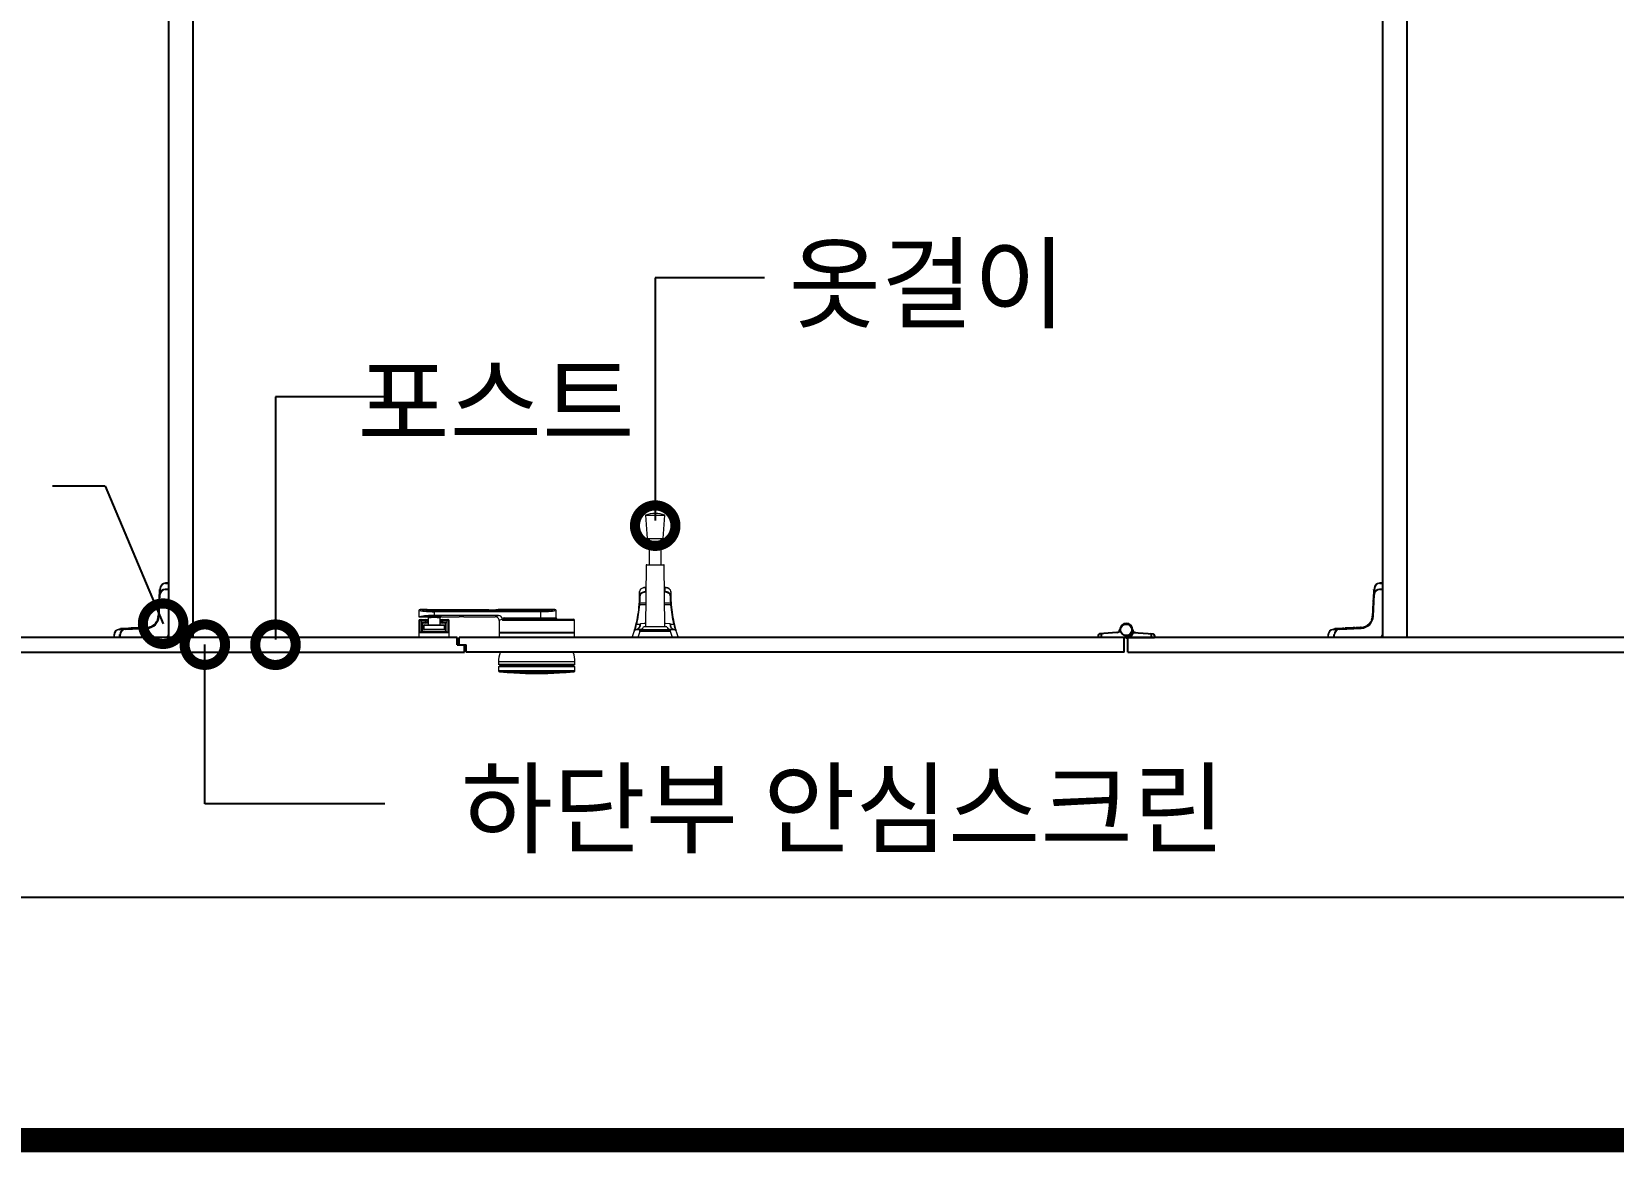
# Model space of a CAD drawing. Extents: x -256 to 8104, y -176 to 5714.
# Drawn here: x 3159 to 3810, y 2764 to 3225 of the extents above; entities that cross this region are included whole.
import ezdxf
from ezdxf.enums import TextEntityAlignment as Align

# ---------------------------------------------------------------- set-up
doc = ezdxf.new("R2010")
doc.units = 0
doc.header["$LTSCALE"] = 30
doc.layers.get('0').update_dxf_attribs({"linetype": 'CONTINUOUS'})
for name, color, linetype in [('0_toilet', 6, 'CONTINUOUS'), ('경첩', 4, 'CONTINUOUS'), ('문자', 3, 'CONTINUOUS'), ('부자재', 4, 'CONTINUOUS'), ('옷걸이', 4, 'CONTINUOUS'), ('잠금쇠(회전형)', 4, 'CONTINUOUS'), ('치수', 1, 'CONTINUOUS'), ('해치', 8, 'CONTINUOUS')]:
    doc.layers.add(name, color=color, linetype=linetype)
doc.styles.add('돋움', font='malgun.ttf')

# ---------------------------------------------------------------- blocks, each defined once
blk = doc.blocks.new('_DOTSMALL')
at = {"color": 0, "linetype": 'ByBlock', "const_width": 0.5}
blk.add_lwpolyline([(-0.0625, 0, 1), (0.0625, 0, 1)], format="xyb", close=True, dxfattribs=at)
blk = doc.blocks.new('A$C63EC304E')
at = {"layer": '치수', "color": 1, "xscale": 2.5, "yscale": 2.5, "zscale": 2.5, "rotation": 234.3098741996962}
blk.add_blockref('_DOTSMALL', (0.312, 0.312), dxfattribs=at)
blk = doc.blocks.new('A$C2BC9653E')
at = {"layer": '치수', "xscale": 0.3333333333333333, "yscale": 0.3333333333333333, "zscale": 0.3333333333333333}
blk.add_blockref('A$C63EC304E', (0, 0), dxfattribs=at)
blk = doc.blocks.new('A$C7FC71301')
at = {"layer": '치수', "rotation": 180}
blk.add_blockref('A$C2BC9653E', (0.208, 0.208), dxfattribs=at)
blk = doc.blocks.new('A$C4A20372B')
at = {"layer": '치수'}
blk.add_blockref('A$C7FC71301', (0, 0), dxfattribs=at)
blk = doc.blocks.new('A$C566469F5')
at = {"layer": '치수'}
blk.add_blockref('A$C4A20372B', (0, 0), dxfattribs=at)
blk = doc.blocks.new('A$C7E317CD4')
at = {"layer": '해치', "xscale": 2, "yscale": 2, "zscale": 2}
blk.add_blockref('A$C566469F5', (0, 0), dxfattribs=at)
blk = doc.blocks.new('A$C601D7F27')
at = {"layer": '치수'}
blk.add_blockref('A$C7E317CD4', (0, 0), dxfattribs=at)
blk = doc.blocks.new('A$C38802C08')
at = {"layer": '치수'}
blk.add_blockref('A$C601D7F27', (0, 0), dxfattribs=at)
blk = doc.blocks.new('EDGE_32', base_point=(114726.29, -1557.56))
at = {"color": 8}
blk.add_line((117210.44, 1311.68), (119173.03, 1311.68), dxfattribs=at)
at = {"color": 8, "const_width": 10}
blk.add_lwpolyline([(114773.72, 1211.68), (120558.27, 1211.68)], dxfattribs=at)
at = {"layer": '0_toilet'}
for p, q in [((117941.52, 2143.49), (117941.52, 1418.49)), ((117951.52, 2143.49), (117951.52, 1418.49)), ((118441.47, 2143.49), (118441.47, 1418.49)), ((118451.57, 1418.48), (118451.57, 2143.48)), ((118060.44, 1418.49), (117836.52, 1418.49)), ((118060.44, 1415.49), (118060.44, 1418.49)), ((118060.44, 1415.49), (118064.19, 1415.49)), ((118335.02, 1418.49), (118061.19, 1418.49)), ((118061.19, 1415.49), (118061.19, 1418.49)), ((118063.44, 1412.49), (118063.44, 1415.49)), ((118064.19, 1412.49), (118064.19, 1415.49)), ((118335.02, 1412.49), (118335.02, 1418.49)), ((118565.49, 1418.49), (118336.52, 1418.49)), ((118336.52, 1412.49), (118336.52, 1418.49)), ((117836.52, 1412.49), (118063.44, 1412.49)), ((118335.02, 1412.49), (118064.19, 1412.49)), ((118336.52, 1412.49), (118568.49, 1412.49))]:
    blk.add_line(p, q, dxfattribs=at)
at = {"layer": '경첩', "color": 4, "linetype": 'Continuous', "lineweight": 15}
for p, q in [((117940.38, 1440.74), (117940.38, 1440.99)), ((117941.52, 1440.99), (117940.38, 1440.99)), ((117940.38, 1440.74), (117941.52, 1440.74)), ((117941.52, 1440.74), (117941.52, 1440.99)), ((117941.52, 1438.59), (117941.52, 1440.74)), ((118440.33, 1440.74), (118440.33, 1440.99)), ((118441.47, 1440.99), (118440.33, 1440.99)), ((118440.33, 1440.74), (118441.47, 1440.74)), ((118441.47, 1440.74), (118441.47, 1440.99)), ((118441.47, 1438.59), (118441.47, 1440.74)), ((117937.51, 1432.93), (117937.37, 1430.06)), ((117937.91, 1436.25), (117937.49, 1427.28)), ((117937.51, 1432.93), (117937.75, 1432.7)), ((117937.55, 1433.95), (117937.52, 1433.27)), ((117937.52, 1433.27), (117937.76, 1433.03)), ((117937.55, 1433.95), (117937.79, 1433.71)), ((117937.57, 1434.28), (117937.81, 1434.05)), ((117937.73, 1437.66), (117937.6, 1434.96)), ((117937.6, 1434.96), (117937.84, 1434.72)), ((117937.73, 1437.66), (117937.97, 1437.42)), ((117937.74, 1427.27), (117938.16, 1436.24)), ((117937.84, 1438.26), (117938, 1438.1)), ((117938.03, 1438.75), (117937.91, 1436.25)), ((117938.21, 1437.29), (117938.28, 1438.74)), ((117940.26, 1438.49), (117940.26, 1438.24)), ((117941.52, 1438.49), (117940.26, 1438.49)), ((117940.26, 1438.24), (117941.52, 1438.24)), ((117940.27, 1438.49), (117940.27, 1438.59)), ((117940.27, 1438.59), (117941.52, 1438.59)), ((117941.52, 1438.24), (117941.52, 1438.49)), ((117941.52, 1438.24), (117941.52, 1419.99)), ((118437.46, 1432.93), (118437.32, 1430.06)), ((118437.86, 1436.25), (118437.44, 1427.28)), ((118437.46, 1432.93), (118437.7, 1432.7)), ((118437.5, 1433.95), (118437.47, 1433.27)), ((118437.47, 1433.27), (118437.71, 1433.03)), ((118437.5, 1433.95), (118437.74, 1433.71)), ((118437.52, 1434.28), (118437.76, 1434.05)), ((118437.68, 1437.66), (118437.55, 1434.96)), ((118437.55, 1434.96), (118437.79, 1434.72)), ((118437.68, 1437.66), (118437.92, 1437.42)), ((118437.69, 1427.27), (118438.11, 1436.24)), ((118437.79, 1438.26), (118437.95, 1438.1)), ((118437.98, 1438.75), (118437.86, 1436.25)), ((118438.16, 1437.29), (118438.23, 1438.74)), ((118440.21, 1438.49), (118440.21, 1438.24)), ((118441.47, 1438.49), (118440.21, 1438.49)), ((118440.21, 1438.24), (118441.47, 1438.24)), ((118440.22, 1438.49), (118440.22, 1438.59)), ((118440.22, 1438.59), (118441.47, 1438.59)), ((118441.47, 1438.24), (118441.47, 1438.49)), ((118441.47, 1438.24), (118441.47, 1419.99)), ((117937.32, 1426.22), (117937.12, 1426.43)), ((117937.12, 1426.43), (117937.33, 1426.23)), ((117937.19, 1426.8), (117937.41, 1426.59)), ((117937.22, 1427.03), (117937.44, 1426.8)), ((117937.27, 1427.94), (117937.24, 1427.29)), ((117937.28, 1428.04), (117937.27, 1427.94)), ((117937.27, 1427.94), (117937.51, 1427.7)), ((117937.29, 1428.38), (117937.28, 1428.04)), ((117937.28, 1428.04), (117937.51, 1427.8)), ((117937.3, 1428.48), (117937.29, 1428.38)), ((117937.29, 1428.38), (117937.53, 1428.14)), ((117937.34, 1429.4), (117937.3, 1428.48)), ((117937.3, 1428.48), (117937.54, 1428.24)), ((117937.34, 1429.4), (117937.58, 1429.16)), ((117937.37, 1430.06), (117937.35, 1429.63)), ((117937.35, 1429.63), (117937.59, 1429.4)), ((117937.37, 1430.06), (117937.61, 1429.83)), ((117937.37, 1430.06), (117937.61, 1429.82)), ((118437.27, 1426.22), (118437.07, 1426.43)), ((118437.07, 1426.43), (118437.28, 1426.23)), ((118437.14, 1426.8), (118437.36, 1426.59)), ((118437.17, 1427.03), (118437.39, 1426.8)), ((118437.22, 1427.94), (118437.19, 1427.29)), ((118437.23, 1428.04), (118437.22, 1427.94)), ((118437.22, 1427.94), (118437.46, 1427.7)), ((118437.24, 1428.38), (118437.23, 1428.04)), ((118437.23, 1428.04), (118437.46, 1427.8)), ((118437.25, 1428.48), (118437.24, 1428.38)), ((118437.24, 1428.38), (118437.48, 1428.14)), ((118437.29, 1429.4), (118437.25, 1428.48)), ((118437.25, 1428.48), (118437.49, 1428.24)), ((118437.29, 1429.4), (118437.53, 1429.16)), ((118437.32, 1430.06), (118437.3, 1429.63)), ((118437.3, 1429.63), (118437.54, 1429.4)), ((118437.32, 1430.06), (118437.56, 1429.83)), ((118437.32, 1430.06), (118437.56, 1429.82)), ((117923.76, 1422.1), (117921.26, 1421.98)), ((117921.27, 1421.73), (117922.72, 1421.8)), ((117921.75, 1422.17), (117921.84, 1422.26)), ((117921.75, 1422.17), (117921.91, 1422.01)), ((117925.05, 1422.41), (117921.84, 1422.26)), ((117932.73, 1422.52), (117923.76, 1422.1)), ((117923.77, 1421.85), (117932.74, 1422.27)), ((117925.05, 1422.41), (117925.29, 1422.17)), ((117925.73, 1422.44), (117925.96, 1422.2)), ((117926.06, 1422.46), (117926.3, 1422.22)), ((117929.44, 1422.62), (117926.74, 1422.49)), ((117926.74, 1422.49), (117926.98, 1422.25)), ((117929.44, 1422.62), (117929.68, 1422.38)), ((117930.12, 1422.65), (117930.35, 1422.41)), ((117930.45, 1422.66), (117930.69, 1422.42)), ((117932.48, 1422.76), (117931.13, 1422.7)), ((117931.13, 1422.7), (117931.37, 1422.46)), ((117932.72, 1422.77), (117932.48, 1422.76)), ((117932.48, 1422.76), (117932.72, 1422.52)), ((117933.72, 1422.93), (117933.93, 1422.72)), ((117934.26, 1423.1), (117934.45, 1422.91)), ((117934.5, 1423.21), (117934.69, 1423.02)), ((117934.96, 1423.46), (117935.14, 1423.27)), ((117935.18, 1423.6), (117935.36, 1423.42)), ((117936.27, 1424.63), (117936.45, 1424.45)), ((117936.42, 1424.83), (117936.6, 1424.65)), ((117936.68, 1425.27), (117936.87, 1425.09)), ((117936.8, 1425.51), (117936.99, 1425.32)), ((117936.97, 1425.91), (117937.16, 1425.71)), ((118423.71, 1422.1), (118421.21, 1421.98)), ((118421.22, 1421.73), (118422.67, 1421.8)), ((118421.7, 1422.17), (118421.79, 1422.26)), ((118421.7, 1422.17), (118421.86, 1422.01)), ((118425, 1422.41), (118421.79, 1422.26)), ((118432.68, 1422.52), (118423.71, 1422.1)), ((118423.72, 1421.85), (118432.69, 1422.27)), ((118425, 1422.41), (118425.24, 1422.17)), ((118425.68, 1422.44), (118425.91, 1422.2)), ((118426.01, 1422.46), (118426.25, 1422.22)), ((118429.39, 1422.62), (118426.69, 1422.49)), ((118426.69, 1422.49), (118426.93, 1422.25)), ((118429.39, 1422.62), (118429.63, 1422.38)), ((118430.07, 1422.65), (118430.3, 1422.41)), ((118430.4, 1422.66), (118430.64, 1422.42)), ((118432.43, 1422.76), (118431.08, 1422.7)), ((118431.08, 1422.7), (118431.32, 1422.46)), ((118432.67, 1422.77), (118432.43, 1422.76)), ((118432.43, 1422.76), (118432.67, 1422.52)), ((118433.67, 1422.93), (118433.88, 1422.72)), ((118434.21, 1423.1), (118434.4, 1422.91)), ((118434.45, 1423.21), (118434.64, 1423.02)), ((118434.91, 1423.46), (118435.09, 1423.27)), ((118435.13, 1423.6), (118435.31, 1423.42)), ((118436.22, 1424.63), (118436.4, 1424.45)), ((118436.37, 1424.83), (118436.55, 1424.65)), ((118436.63, 1425.27), (118436.82, 1425.09)), ((118436.75, 1425.51), (118436.94, 1425.32)), ((118436.92, 1425.91), (118437.11, 1425.71)), ((117919.27, 1419.63), (117919.02, 1419.63)), ((117919.02, 1419.63), (117919.02, 1418.49)), ((117919.02, 1418.49), (117919.27, 1418.49)), ((117919.27, 1418.49), (117919.27, 1419.63)), ((117919.27, 1418.49), (117921.42, 1418.49)), ((117921.42, 1418.49), (117921.42, 1419.74)), ((117921.42, 1419.74), (117921.52, 1419.74)), ((117921.52, 1419.75), (117921.77, 1419.75)), ((117921.52, 1419.75), (117921.52, 1418.49)), ((117921.52, 1418.49), (117921.77, 1418.49)), ((117921.77, 1418.49), (117921.77, 1419.75)), ((117940.02, 1418.49), (117921.77, 1418.49)), ((118419.22, 1419.63), (118418.97, 1419.63)), ((118418.97, 1419.63), (118418.97, 1418.49)), ((118418.97, 1418.49), (118419.22, 1418.49)), ((118419.22, 1418.49), (118419.22, 1419.63)), ((118419.22, 1418.49), (118421.37, 1418.49)), ((118421.37, 1418.49), (118421.37, 1419.74)), ((118421.37, 1419.74), (118421.47, 1419.74)), ((118421.47, 1419.75), (118421.72, 1419.75)), ((118421.47, 1419.75), (118421.47, 1418.49)), ((118421.47, 1418.49), (118421.72, 1418.49)), ((118421.72, 1418.49), (118421.72, 1419.75)), ((118439.97, 1418.49), (118421.72, 1418.49))]:
    blk.add_line(p, q, dxfattribs=at)
at = {"layer": '경첩', "color": 4, "linetype": 'Continuous', "lineweight": 15, "flags": 128}
for points in [[(117937.6, 1434.96), (117937.6, 1434.83), (117937.59, 1434.7), (117937.58, 1434.59), (117937.58, 1434.48), (117937.58, 1434.4), (117937.57, 1434.34), (117937.57, 1434.3), (117937.57, 1434.28)], [(117937.75, 1438.17), (117937.75, 1438.07), (117937.74, 1437.94), (117937.74, 1437.81), (117937.73, 1437.66)], [(117937.75, 1438.17), (117937.77, 1438.19), (117937.79, 1438.21), (117937.8, 1438.22), (117937.82, 1438.24), (117937.83, 1438.25), (117937.83, 1438.25), (117937.84, 1438.26), (117937.84, 1438.26)], [(117937.91, 1436.25), (117937.92, 1436.25), (117937.93, 1436.25), (117937.96, 1436.25), (117937.99, 1436.25), (117938.02, 1436.25), (117938.07, 1436.25), (117938.11, 1436.24), (117938.16, 1436.24)], [(117938.28, 1438.74), (117938.23, 1438.74), (117938.18, 1438.75), (117938.14, 1438.75), (117938.1, 1438.75), (117938.07, 1438.75), (117938.05, 1438.75), (117938.04, 1438.75), (117938.03, 1438.75)], [(118437.55, 1434.96), (118437.55, 1434.83), (118437.54, 1434.7), (118437.53, 1434.59), (118437.53, 1434.48), (118437.53, 1434.4), (118437.52, 1434.34), (118437.52, 1434.3), (118437.52, 1434.28)], [(118437.7, 1438.17), (118437.7, 1438.07), (118437.69, 1437.94), (118437.69, 1437.81), (118437.68, 1437.66)], [(118437.7, 1438.17), (118437.72, 1438.19), (118437.74, 1438.21), (118437.75, 1438.22), (118437.77, 1438.24), (118437.78, 1438.25), (118437.78, 1438.25), (118437.79, 1438.26), (118437.79, 1438.26)], [(118437.86, 1436.25), (118437.87, 1436.25), (118437.88, 1436.25), (118437.91, 1436.25), (118437.94, 1436.25), (118437.97, 1436.25), (118438.02, 1436.25), (118438.06, 1436.24), (118438.11, 1436.24)], [(118438.23, 1438.74), (118438.18, 1438.74), (118438.13, 1438.75), (118438.09, 1438.75), (118438.05, 1438.75), (118438.02, 1438.75), (118438, 1438.75), (118437.99, 1438.75), (118437.98, 1438.75)], [(117937.12, 1426.43), (117937.12, 1426.43), (117937.12, 1426.43)], [(117937.22, 1427.03), (117937.2, 1426.86), (117937.19, 1426.8)], [(117937.35, 1429.63), (117937.35, 1429.56), (117937.34, 1429.48), (117937.34, 1429.4)], [(117937.37, 1430.06), (117937.37, 1430.06), (117937.37, 1430.06)], [(117937.49, 1427.28), (117937.49, 1427.28), (117937.51, 1427.28), (117937.53, 1427.28), (117937.56, 1427.28), (117937.6, 1427.27), (117937.64, 1427.27), (117937.69, 1427.27), (117937.74, 1427.27)], [(118437.07, 1426.43), (118437.07, 1426.43), (118437.07, 1426.43)], [(118437.17, 1427.03), (118437.15, 1426.86), (118437.14, 1426.8)], [(118437.3, 1429.63), (118437.3, 1429.56), (118437.29, 1429.48), (118437.29, 1429.4)], [(118437.32, 1430.06), (118437.32, 1430.06), (118437.32, 1430.06)], [(118437.44, 1427.28), (118437.44, 1427.28), (118437.46, 1427.28), (118437.48, 1427.28), (118437.51, 1427.28), (118437.55, 1427.27), (118437.59, 1427.27), (118437.64, 1427.27), (118437.69, 1427.27)], [(117921.27, 1421.73), (117921.27, 1421.78), (117921.27, 1421.83), (117921.26, 1421.87), (117921.26, 1421.91), (117921.26, 1421.94), (117921.26, 1421.96), (117921.26, 1421.98), (117921.26, 1421.98)], [(117923.76, 1422.1), (117923.76, 1422.09), (117923.76, 1422.08), (117923.76, 1422.06), (117923.76, 1422.02), (117923.76, 1421.99), (117923.77, 1421.94), (117923.77, 1421.9), (117923.77, 1421.85)], [(117925.73, 1422.44), (117925.71, 1422.44), (117925.67, 1422.44), (117925.61, 1422.44), (117925.53, 1422.43), (117925.43, 1422.43), (117925.31, 1422.42), (117925.18, 1422.42), (117925.05, 1422.41)], [(117926.74, 1422.49), (117926.62, 1422.48), (117926.51, 1422.48), (117926.4, 1422.47), (117926.3, 1422.47), (117926.22, 1422.46), (117926.15, 1422.46), (117926.1, 1422.46), (117926.07, 1422.46), (117926.06, 1422.46)], [(117930.12, 1422.65), (117930.1, 1422.65), (117930.06, 1422.65), (117930, 1422.64), (117929.92, 1422.64), (117929.82, 1422.63), (117929.7, 1422.63), (117929.57, 1422.62), (117929.44, 1422.62)], [(117931.13, 1422.7), (117931, 1422.69), (117930.87, 1422.68), (117930.75, 1422.68), (117930.65, 1422.67), (117930.57, 1422.67), (117930.5, 1422.67), (117930.47, 1422.66), (117930.45, 1422.66)], [(117932.73, 1422.52), (117932.73, 1422.52), (117932.73, 1422.5), (117932.73, 1422.48), (117932.73, 1422.45), (117932.74, 1422.41), (117932.74, 1422.37), (117932.74, 1422.32), (117932.74, 1422.27)], [(118421.22, 1421.73), (118421.22, 1421.78), (118421.22, 1421.83), (118421.21, 1421.87), (118421.21, 1421.91), (118421.21, 1421.94), (118421.21, 1421.96), (118421.21, 1421.98), (118421.21, 1421.98)], [(118423.71, 1422.1), (118423.71, 1422.09), (118423.71, 1422.08), (118423.71, 1422.06), (118423.71, 1422.02), (118423.71, 1421.99), (118423.72, 1421.94), (118423.72, 1421.9), (118423.72, 1421.85)], [(118425.68, 1422.44), (118425.66, 1422.44), (118425.62, 1422.44), (118425.56, 1422.44), (118425.48, 1422.43), (118425.38, 1422.43), (118425.26, 1422.42), (118425.13, 1422.42), (118425, 1422.41)], [(118426.69, 1422.49), (118426.57, 1422.48), (118426.46, 1422.48), (118426.35, 1422.47), (118426.25, 1422.47), (118426.17, 1422.46), (118426.1, 1422.46), (118426.05, 1422.46), (118426.02, 1422.46), (118426.01, 1422.46)], [(118430.07, 1422.65), (118430.05, 1422.65), (118430.01, 1422.65), (118429.95, 1422.64), (118429.87, 1422.64), (118429.77, 1422.63), (118429.65, 1422.63), (118429.52, 1422.62), (118429.39, 1422.62)], [(118431.08, 1422.7), (118430.95, 1422.69), (118430.82, 1422.68), (118430.7, 1422.68), (118430.6, 1422.67), (118430.52, 1422.67), (118430.45, 1422.67), (118430.42, 1422.66), (118430.4, 1422.66)], [(118432.68, 1422.52), (118432.68, 1422.52), (118432.68, 1422.5), (118432.68, 1422.48), (118432.68, 1422.45), (118432.69, 1422.41), (118432.69, 1422.37), (118432.69, 1422.32), (118432.69, 1422.27)]]:
    blk.add_lwpolyline(points, dxfattribs=at)
at = {"layer": '경첩', "color": 4, "linetype": 'Continuous', "lineweight": 15}
for centre, radius, start, end in [((117940.38, 1438.64), 2.35, 90, 177.30166), ((117940.38, 1438.64), 2.1, 90, 177.30166), ((118440.33, 1438.64), 2.35, 90, 177.30166), ((118440.33, 1438.64), 2.1, 90, 177.30166), ((117940.26, 1436.14), 2.35, 90, 177.30166), ((117940.26, 1436.14), 2.1, 90, 177.30166), ((118440.21, 1436.14), 2.35, 90, 177.30166), ((118440.21, 1436.14), 2.1, 90, 177.30166), ((117932.5, 1427.52), 5, 272.69834, 357.30166), ((117932.5, 1427.52), 5.25, 272.69834, 357.30166), ((117932.5, 1427.52), 4.75, 340.23398, 346.75686), ((117932.5, 1427.52), 4.75, 346.83767, 351.3944), ((117932.5, 1427.52), 4.75, 354.09118, 357.30166), ((118432.45, 1427.52), 5, 272.69834, 357.30166), ((118432.45, 1427.52), 5.25, 272.69834, 357.30166), ((118432.45, 1427.52), 4.75, 340.23398, 346.75686), ((118432.45, 1427.52), 4.75, 346.83767, 351.3944), ((118432.45, 1427.52), 4.75, 354.09118, 357.30166), ((117921.37, 1419.63), 2.35, 92.69834, 180), ((117921.37, 1419.63), 2.1, 92.69834, 180), ((117923.87, 1419.75), 2.35, 92.69834, 180), ((117923.87, 1419.75), 2.1, 92.69834, 180), ((117932.5, 1427.52), 4.75, 272.69834, 285), ((117932.5, 1427.52), 4.75, 284.99982, 291.75061), ((117932.5, 1427.52), 4.75, 294.99481, 301.29977), ((117932.5, 1427.51), 4.75, 301.29911, 304.38581), ((117932.5, 1427.52), 4.75, 304.38489, 322.56084), ((117932.49, 1427.52), 4.75, 322.56123, 325.61449), ((117932.5, 1427.52), 4.75, 325.61511, 331.82645), ((117932.5, 1427.52), 4.75, 335.00519, 340.23398), ((117940.02, 1419.99), 1.5, 270, 0), ((118421.32, 1419.63), 2.35, 92.69834, 180), ((118421.32, 1419.63), 2.1, 92.69834, 180), ((118423.82, 1419.75), 2.35, 92.69834, 180), ((118423.82, 1419.75), 2.1, 92.69834, 180), ((118432.45, 1427.52), 4.75, 272.69834, 285), ((118432.45, 1427.52), 4.75, 284.99982, 291.75061), ((118432.45, 1427.52), 4.75, 294.99481, 301.29977), ((118432.45, 1427.51), 4.75, 301.29911, 304.38581), ((118432.45, 1427.52), 4.75, 304.38489, 322.56084), ((118432.44, 1427.52), 4.75, 322.56123, 325.61449), ((118432.45, 1427.52), 4.75, 325.61511, 331.82645), ((118432.45, 1427.52), 4.75, 335.00519, 340.23398), ((118439.97, 1419.99), 1.5, 270, 0)]:
    blk.add_arc(centre, radius, start, end, dxfattribs=at)
at = {"layer": '부자재'}
for p, q in [((118332.07, 1420.58), (118324.87, 1420.07)), ((118338.78, 1420.66), (118346.94, 1420.08)), ((118324.33, 1419.41), (118324.33, 1418.49)), ((118334.98, 1418.49), (118324.33, 1418.49)), ((118325.58, 1419.58), (118325.58, 1418.49)), ((118335.79, 1419.04), (118335.79, 1418.24)), ((118336.04, 1418.24), (118335.79, 1418.24)), ((118336.04, 1419.04), (118336.04, 1418.24)), ((118336.51, 1418.54), (118336.51, 1418.49)), ((118336.51, 1418.49), (118347.5, 1418.49)), ((118346.25, 1419.58), (118346.25, 1418.49)), ((118347.5, 1419.41), (118347.5, 1418.49))]:
    blk.add_line(p, q, dxfattribs=at)
at = {"layer": '부자재', "color": 1}
blk.add_circle((118335.91, 1421.7), 2.34, dxfattribs=at)
at = {"layer": '부자재'}
for centre, radius, start, end in [((118325.03, 1419.39), 0.7, 101.7765, 181.67124), ((118326.43, 1419.35), 0.884, 113.40773, 164.5497), ((118332.01, 1421.87), 1.29, 272.92313, 352.47243), ((118335.91, 1421.7), 2.62, 270, 180), ((118336.01, 1421.35), 2.86, 280.08401, 345.97919), ((118339.82, 1421.87), 1.29, 187.52757, 267.07687), ((118345.4, 1419.35), 0.884, 15.4503, 67.30044), ((118346.8, 1419.39), 0.7, 358.32876, 78.2235), ((118336.27, 1417.47), 1.65, 102.52675, 141.54753), ((118335.56, 1417.47), 1.65, 43.10029, 77.47325)]:
    blk.add_arc(centre, radius, start, end, dxfattribs=at)
at = {"layer": '옷걸이', "lineweight": 15}
for p, q in [((118137.97, 1468.84), (118138.72, 1459.34)), ((118137.97, 1468.84), (118145.97, 1468.84)), ((118145.22, 1459.34), (118145.97, 1468.84)), ((118138.72, 1459.34), (118145.22, 1459.34)), ((118139.47, 1459.34), (118139.47, 1448.49)), ((118144.47, 1448.49), (118144.47, 1459.34)), ((118138.22, 1448.24), (118138, 1422.99)), ((118145.72, 1448.24), (118138.22, 1448.24)), ((118138.47, 1448.49), (118141.97, 1448.49)), ((118141.97, 1448.49), (118145.47, 1448.49)), ((118145.94, 1422.99), (118145.72, 1448.24)), ((118138.14, 1439.13), (118138.04, 1439.13)), ((118138.04, 1439.13), (118138.04, 1439.04)), ((118138.14, 1439.04), (118138.04, 1439.04)), ((118138.05, 1437.5), (118138.05, 1437.15)), ((118138.05, 1437.5), (118138.13, 1437.5)), ((118138.12, 1437.15), (118138.05, 1437.15)), ((118145.9, 1439.13), (118145.8, 1439.13)), ((118145.9, 1439.04), (118145.8, 1439.04)), ((118145.81, 1437.5), (118145.89, 1437.5)), ((118145.89, 1437.15), (118145.81, 1437.15)), ((118145.89, 1437.5), (118145.89, 1437.15)), ((118145.9, 1439.13), (118145.9, 1439.04)), ((118138.08, 1432.03), (118135.63, 1432.03)), ((118135.7, 1432.79), (118138.08, 1432.79)), ((118145.85, 1432.79), (118148.24, 1432.79)), ((118148.3, 1432.03), (118145.86, 1432.03)), ((118132.47, 1418.49), (118133.31, 1421.06)), ((118133.31, 1421.06), (118133.32, 1421.07)), ((118133.31, 1421.06), (118133.31, 1421.06)), ((118134.3, 1421.86), (118134.19, 1421.83)), ((118134.26, 1421.75), (118134.26, 1421.75)), ((118149.67, 1421.75), (118134.26, 1421.75)), ((118135.71, 1423.9), (118134.28, 1423.9)), ((118135.71, 1423.88), (118134.28, 1423.88)), ((118135.68, 1421.04), (118134.84, 1418.49)), ((118135.65, 1423.34), (118135.71, 1423.92)), ((118135.68, 1421.04), (118135.68, 1421.73)), ((118135.68, 1421.73), (118148.26, 1421.73)), ((118148.26, 1421.04), (118135.68, 1421.04)), ((118146.74, 1422.99), (118137.19, 1422.99)), ((118148.22, 1423.92), (118148.29, 1423.36)), ((118149.66, 1423.9), (118148.23, 1423.9)), ((118149.66, 1423.88), (118148.23, 1423.88)), ((118148.26, 1421.04), (118148.26, 1421.73)), ((118149.09, 1418.49), (118148.26, 1421.04)), ((118149.74, 1421.82), (118149.64, 1421.86)), ((118149.67, 1421.75), (118149.67, 1421.75)), ((118149.79, 1421.82), (118149.7, 1421.85)), ((118150.62, 1421.07), (118150.62, 1421.06)), ((118150.62, 1421.06), (118151.47, 1418.49)), ((118150.62, 1421.06), (118150.62, 1421.06)), ((118134.84, 1418.49), (118132.47, 1418.49)), ((118149.09, 1418.49), (118134.84, 1418.49)), ((118151.47, 1418.49), (118149.09, 1418.49))]:
    blk.add_line(p, q, dxfattribs=at)
at = {"layer": '옷걸이', "lineweight": 15, "flags": 128}
for points in [[(118138.04, 1439.12), (118137.99, 1439.13), (118137.65, 1439.11), (118137.33, 1439.06), (118137.01, 1438.98), (118136.71, 1438.87), (118136.44, 1438.74), (118136.19, 1438.58), (118135.98, 1438.4), (118135.8, 1438.19), (118135.67, 1437.98), (118135.58, 1437.75), (118135.54, 1437.52), (118135.54, 1437.48)], [(118138.04, 1439.04), (118137.62, 1439.01), (118137.21, 1438.95), (118136.83, 1438.83), (118136.48, 1438.68), (118136.17, 1438.5), (118135.92, 1438.28), (118135.73, 1438.04), (118135.6, 1437.78), (118135.54, 1437.46), (118135.54, 1437.4)], [(118135.55, 1435.91), (118135.59, 1436.18), (118135.7, 1436.44), (118135.87, 1436.68), (118136.11, 1436.91), (118136.4, 1437.1), (118136.73, 1437.26), (118137.11, 1437.39), (118137.51, 1437.47), (118138.05, 1437.5)], [(118138.05, 1437.15), (118137.57, 1437.12), (118137.2, 1437.05), (118136.87, 1436.94), (118136.56, 1436.79), (118136.3, 1436.61), (118136.09, 1436.41), (118135.93, 1436.19), (118135.83, 1435.96), (118135.8, 1435.71)], [(118145.89, 1437.5), (118146.31, 1437.48), (118146.71, 1437.41), (118147.1, 1437.3), (118147.45, 1437.15), (118147.75, 1436.97), (118148.01, 1436.75), (118148.2, 1436.51), (118148.33, 1436.25), (118148.39, 1435.91)], [(118148.14, 1435.71), (118148.08, 1436.02), (118147.97, 1436.26), (118147.79, 1436.47), (118147.57, 1436.67), (118147.29, 1436.84), (118146.98, 1436.97), (118146.63, 1437.07), (118146.26, 1437.13), (118145.89, 1437.15)], [(118148.4, 1437.41), (118148.4, 1437.42), (118148.38, 1437.65), (118148.31, 1437.87), (118148.21, 1438.09), (118148.06, 1438.29), (118147.87, 1438.48), (118147.65, 1438.65), (118147.39, 1438.79), (118147.11, 1438.92), (118146.81, 1439.01), (118146.49, 1439.08), (118146.15, 1439.12), (118145.9, 1439.12)], [(118148.4, 1437.4), (118148.37, 1437.67), (118148.27, 1437.94), (118148.1, 1438.19), (118147.87, 1438.41), (118147.59, 1438.61), (118147.25, 1438.78), (118146.88, 1438.91), (118146.48, 1438.99), (118145.98, 1439.04), (118145.9, 1439.04)], [(118135.38, 1432.05), (118135.39, 1432.05), (118135.4, 1432.04), (118135.42, 1432.04), (118135.46, 1432.04), (118135.49, 1432.04), (118135.54, 1432.03), (118135.58, 1432.03), (118135.63, 1432.03)], [(118148.55, 1432.05), (118148.55, 1432.05), (118148.54, 1432.04), (118148.51, 1432.04), (118148.48, 1432.04), (118148.44, 1432.04), (118148.4, 1432.03), (118148.35, 1432.03), (118148.3, 1432.03)], [(118134.03, 1423.7), (118134.03, 1423.7), (118134.03, 1423.7)], [(118134.24, 1421.85), (118134.17, 1421.83), (118134.14, 1421.82)], [(118134.24, 1421.85), (118134.25, 1421.85), (118134.3, 1421.86)], [(118134.3, 1421.86), (118134.27, 1421.78), (118134.26, 1421.75)], [(118134.28, 1423.89), (118134.28, 1423.89), (118134.28, 1423.88)], [(118136.47, 1421.78), (118136.06, 1421.8), (118135.81, 1421.83), (118135.74, 1421.86), (118135.84, 1421.9), (118136.12, 1421.94), (118136.23, 1421.95)], [(118138.01, 1424.28), (118137.41, 1424.26), (118136.14, 1424.21)], [(118147.8, 1424.21), (118146.22, 1424.27), (118145.93, 1424.28)], [(118147.71, 1421.95), (118147.99, 1421.92), (118148.17, 1421.88), (118148.18, 1421.84), (118148.01, 1421.81), (118147.68, 1421.79), (118147.22, 1421.78)], [(118149.67, 1421.75), (118149.66, 1421.78), (118149.64, 1421.86)], [(118149.7, 1421.85), (118149.69, 1421.85), (118149.64, 1421.86)]]:
    blk.add_lwpolyline(points, dxfattribs=at)
at = {"layer": '옷걸이', "lineweight": 15}
for centre, radius, start, end in [((118141.97, 1458.55), 11.04, 68.76069, 111.23931), ((118138.47, 1448.24), 0.25, 90, 179.5), ((118145.47, 1448.24), 0.25, 0.5, 90), ((118082.78, 1436.27), 52.77, 355.41362, 356.45105), ((118082.78, 1436.27), 52.77, 356.45107, 359.60958), ((118135.68, 1433.02), 0.23, 185.45744, 275.18876), ((118082.78, 1436.27), 52.77, 359.60958, 1.23689), ((118135.78, 1435.94), 0.227, 188.20874, 276.39203), ((118082.78, 1436.07), 53.02, 356.45107, 359.60958), ((118082.78, 1437.87), 55.27, 359.61891, 1.20733), ((118201.15, 1437.87), 55.27, 178.79267, 180.38109), ((118148.16, 1435.94), 0.227, 263.60797, 351.79126), ((118201.15, 1436.07), 53.02, 180.39042, 183.54893), ((118148.26, 1433.02), 0.23, 264.81124, 354.54256), ((118201.15, 1436.27), 52.77, 178.76311, 180.39042), ((118201.15, 1436.27), 52.77, 180.39042, 183.54893), ((118201.15, 1436.27), 52.76, 183.54888, 184.58645), ((118082.78, 1436.27), 52.77, 346.23171, 355.4136), ((118082.78, 1436.27), 53.02, 346.50971, 355.4136), ((118101.73, 1435.43), 34.07, 354.27357, 355.56682), ((118182.21, 1435.43), 34.08, 184.43326, 185.72635), ((118201.15, 1436.27), 53.02, 184.5864, 193.49029), ((118201.15, 1436.27), 52.77, 184.5864, 193.76829), ((118134.26, 1420.75), 1, 89.99372, 161.80813), ((118084.03, 1435.92), 51.47, 343.23764, 346.25768), ((118134.42, 1420.68), 1.17, 101.39698, 160.6752), ((118084.42, 1436.09), 51.33, 343.52264, 346.23766), ((118134.27, 1423.64), 0.247, 89.25852, 165.91582), ((118134.28, 1423.65), 0.25, 90.27283, 166.23947), ((118133.86, 1423.63), 1.81, 282.06066, 352.51429), ((118133.72, 1424.03), 2.24, 284.82654, 3.59318), ((118135.96, 1423.92), 0.248, 89.5881, 179.72305), ((118136.06, 1423.84), 0.376, 79.93932, 150.54556), ((118136.11, 1423.9), 0.307, 84.77864, 118.98165), ((118135.8, 1423.32), 1.43, 284.10574, 346.92454), ((118142.1, 1822.88), 401.13, 269.19679, 270.73159), ((118148.14, 1423.32), 1.44, 193.11861, 255.96551), ((118147.83, 1423.94), 0.271, 58.63439, 97.60531), ((118147.86, 1423.81), 0.4, 32.00917, 97.80826), ((118150.21, 1424.03), 2.24, 176.39085, 255.18943), ((118147.97, 1423.92), 0.248, 0.27695, 90.4119), ((118150.07, 1423.62), 1.8, 186.78644, 258.2605), ((118149.66, 1423.65), 0.25, 13.76166, 89.45314), ((118149.66, 1423.64), 0.247, 14.08418, 90.74148), ((118199.34, 1436.05), 51.15, 193.75841, 196.46904), ((118149.67, 1420.75), 1, 18.19187, 90.00628), ((118149.53, 1420.69), 1.16, 19.29372, 79.39421), ((118200.14, 1435.99), 51.71, 193.74931, 196.75644)]:
    blk.add_arc(centre, radius, start, end, dxfattribs=at)
at = {"layer": '잠금쇠(회전형)', "linetype": 'Continuous', "lineweight": 15}
for p, q in [((118044.69, 1429.59), (118044.69, 1427.09)), ((118044.69, 1427.09), (118047.96, 1427.09)), ((118047.04, 1430.09), (118045.19, 1430.09)), ((118047.96, 1427.09), (118047.96, 1427.09)), ((118048.44, 1426.59), (118048.44, 1423.74)), ((118073.44, 1429.9), (118050.94, 1429.9)), ((118073.44, 1429.9), (118050.94, 1429.9)), ((118050.94, 1429.9), (118050.94, 1429.9)), ((118050.94, 1429.66), (118094.94, 1429.66)), ((118050.94, 1429.16), (118050.94, 1429.66)), ((118050.94, 1429.16), (118050.94, 1427.59)), ((118094.94, 1429.16), (118050.94, 1429.16)), ((118077.4, 1427.59), (118050.94, 1427.59)), ((118053.44, 1423.74), (118053.44, 1426.59)), ((118053.94, 1427.09), (118061.21, 1427.09)), ((118063.19, 1427.09), (118076.13, 1427.09)), ((118073.44, 1429.9), (118073.44, 1429.9)), ((118076.13, 1427.1), (118076.13, 1427.1)), ((118100.69, 1430.09), (118077.35, 1430.09)), ((118079.8, 1426.09), (118079.8, 1426.59)), ((118079.8, 1426.59), (118094.94, 1426.59)), ((118094.94, 1429.66), (118094.94, 1429.16)), ((118094.94, 1426.59), (118094.94, 1429.16)), ((118094.94, 1426.09), (118094.94, 1426.59)), ((118094.94, 1426.59), (118101.19, 1426.59)), ((118101.19, 1426.59), (118101.19, 1429.59)), ((118044.69, 1425.49), (118044.69, 1418.49)), ((118045.09, 1425.49), (118044.69, 1425.49)), ((118045.09, 1420.49), (118045.09, 1425.49)), ((118045.09, 1425.49), (118045.56, 1425.49)), ((118056.79, 1420.49), (118045.09, 1420.49)), ((118045.19, 1425.99), (118045.56, 1425.99)), ((118045.56, 1425.49), (118045.56, 1425.99)), ((118045.56, 1425.99), (118047.44, 1425.99)), ((118045.56, 1425.49), (118045.56, 1420.95)), ((118047.44, 1425.49), (118045.56, 1425.49)), ((118045.56, 1420.95), (118045.69, 1420.99)), ((118045.69, 1424.99), (118047.44, 1424.99)), ((118045.69, 1420.99), (118045.69, 1424.99)), ((118046.19, 1424.49), (118045.69, 1424.99)), ((118045.69, 1420.99), (118045.78, 1420.99)), ((118045.78, 1420.99), (118056.11, 1420.99)), ((118046.19, 1424.49), (118046.19, 1420.99)), ((118047.44, 1424.49), (118046.19, 1424.49)), ((118046.69, 1423.49), (118046.69, 1421.99)), ((118053.84, 1423.49), (118046.69, 1423.49)), ((118046.69, 1421.99), (118053.84, 1421.99)), ((118046.94, 1423.74), (118053.67, 1423.74)), ((118053.67, 1421.74), (118046.94, 1421.74)), ((118047.44, 1425.49), (118047.44, 1425.99)), ((118047.44, 1425.99), (118048.44, 1425.99)), ((118047.44, 1424.99), (118047.44, 1425.49)), ((118047.94, 1425.49), (118047.44, 1425.49)), ((118047.44, 1424.99), (118047.44, 1424.49)), ((118047.44, 1424.99), (118047.94, 1424.99)), ((118048.44, 1424.49), (118047.44, 1424.49)), ((118047.94, 1425.49), (118047.94, 1424.99)), ((118048.44, 1425.49), (118047.94, 1425.49)), ((118047.94, 1424.99), (118048.44, 1424.99)), ((118053.44, 1425.99), (118054.44, 1425.99)), ((118053.94, 1425.49), (118053.44, 1425.49)), ((118053.44, 1424.99), (118053.94, 1424.99)), ((118054.44, 1424.49), (118053.44, 1424.49)), ((118053.67, 1423.74), (118054.94, 1423.74)), ((118054.94, 1421.74), (118053.67, 1421.74)), ((118055.19, 1423.49), (118053.84, 1423.49)), ((118053.84, 1421.99), (118055.19, 1421.99)), ((118054.44, 1425.49), (118053.94, 1425.49)), ((118053.94, 1424.99), (118053.94, 1425.49)), ((118053.94, 1424.99), (118054.44, 1424.99)), ((118054.44, 1425.99), (118054.44, 1425.49)), ((118054.44, 1425.99), (118056.32, 1425.99)), ((118056.32, 1425.49), (118054.44, 1425.49)), ((118054.44, 1425.49), (118054.44, 1424.99)), ((118054.44, 1424.99), (118056.19, 1424.99)), ((118054.44, 1424.99), (118054.44, 1424.49)), ((118055.69, 1424.49), (118054.44, 1424.49)), ((118055.19, 1421.99), (118055.19, 1423.49)), ((118056.19, 1424.99), (118055.69, 1424.49)), ((118055.69, 1420.99), (118055.69, 1424.49)), ((118056.11, 1420.99), (118056.19, 1420.99)), ((118056.19, 1424.99), (118056.19, 1420.99)), ((118056.19, 1420.99), (118056.32, 1420.95)), ((118056.32, 1425.99), (118056.32, 1425.49)), ((118056.32, 1425.99), (118056.69, 1425.99)), ((118056.32, 1420.95), (118056.32, 1425.49)), ((118056.32, 1425.49), (118056.79, 1425.49)), ((118056.79, 1425.49), (118056.79, 1420.49)), ((118057.19, 1425.49), (118056.79, 1425.49)), ((118057.19, 1418.49), (118057.19, 1425.49)), ((118077.69, 1425.52), (118077.69, 1420.59)), ((118108.69, 1420.59), (118077.69, 1420.59)), ((118077.69, 1420.49), (118077.69, 1418.74)), ((118077.69, 1420.49), (118108.69, 1420.49)), ((118079.02, 1426.1), (118079, 1426.29)), ((118108.69, 1425.59), (118079.14, 1425.59)), ((118079.8, 1426.09), (118108.19, 1426.09)), ((118085.44, 1420.59), (118085.44, 1420.49)), ((118100.94, 1420.49), (118100.94, 1420.59)), ((118105.59, 1420.49), (118105.59, 1420.59)), ((118107.67, 1420.49), (118107.67, 1420.59)), ((118107.69, 1420.49), (118107.69, 1420.59)), ((118108.69, 1420.59), (118108.69, 1425.59)), ((118108.69, 1418.74), (118108.69, 1420.49)), ((118044.69, 1418.49), (118057.19, 1418.49)), ((118077.69, 1418.74), (118108.69, 1418.74)), ((118108.44, 1418.49), (118077.94, 1418.49)), ((118077.44, 1408.49), (118077.44, 1407.49)), ((118108.94, 1408.49), (118077.44, 1408.49)), ((118108.94, 1407.49), (118077.44, 1407.49)), ((118108.44, 1406.99), (118077.94, 1406.99)), ((118108.44, 1406.99), (118077.94, 1406.99)), ((118108.23, 1412.4), (118078.16, 1412.4)), ((118078.3, 1412.49), (118093.19, 1412.49)), ((118093.19, 1412.49), (118108.09, 1412.49)), ((118108.94, 1407.49), (118108.94, 1408.49)), ((118077.44, 1406.49), (118077.44, 1404.95)), ((118108.94, 1406.49), (118077.44, 1406.49)), ((118077.44, 1404.95), (118093.19, 1404.95)), ((118093.19, 1404.45), (118077.9, 1404.45)), ((118081.06, 1404.18), (118093.19, 1404.18)), ((118081.07, 1404.18), (118105.32, 1404.18)), ((118105.03, 1404.16), (118081.36, 1404.16)), ((118087.53, 1403.99), (118087.61, 1404)), ((118087.61, 1404), (118098.78, 1404)), ((118090.49, 1403.91), (118090.49, 1404)), ((118091.02, 1403.74), (118095.37, 1403.74)), ((118091.02, 1403.74), (118095.37, 1403.74)), ((118091.38, 1404), (118091.38, 1403.89)), ((118091.38, 1403.89), (118095, 1403.89)), ((118094.95, 1403.76), (118091.44, 1403.76)), ((118093.19, 1404.95), (118108.94, 1404.95)), ((118108.49, 1404.45), (118093.19, 1404.45)), ((118093.19, 1404.18), (118105.33, 1404.18)), ((118095, 1403.89), (118095, 1404)), ((118095.9, 1404), (118095.9, 1403.91)), ((118098.78, 1404), (118098.94, 1403.99)), ((118108.94, 1404.95), (118108.94, 1406.49))]:
    blk.add_line(p, q, dxfattribs=at)
at = {"layer": '잠금쇠(회전형)', "linetype": 'Continuous', "lineweight": 15, "flags": 128}
for points in [[(118050.94, 1429.9), (118050.29, 1429.9), (118049.64, 1429.92), (118049.05, 1429.94), (118048.49, 1429.97), (118048.01, 1430.01), (118047.61, 1430.04), (118047.32, 1430.06), (118047.12, 1430.08), (118047.03, 1430.09), (118047.04, 1430.09)], [(118087.51, 1403.94), (118087.33, 1403.96), (118087.26, 1403.97), (118087.28, 1403.99), (118087.4, 1403.99), (118087.53, 1403.99)], [(118091.44, 1403.76), (118091.43, 1403.77), (118091.42, 1403.77), (118091.41, 1403.79), (118091.4, 1403.8), (118091.39, 1403.82), (118091.39, 1403.84), (118091.38, 1403.86), (118091.38, 1403.89)], [(118094.95, 1403.76), (118094.96, 1403.77), (118094.97, 1403.77), (118094.98, 1403.79), (118094.99, 1403.8), (118094.99, 1403.82), (118095, 1403.84), (118095, 1403.86), (118095, 1403.89)], [(118098.94, 1403.99), (118099, 1403.99), (118099.11, 1403.98), (118099.13, 1403.97), (118099.05, 1403.96), (118098.88, 1403.94)]]:
    blk.add_lwpolyline(points, dxfattribs=at)
at = {"layer": '잠금쇠(회전형)', "linetype": 'Continuous', "lineweight": 15}
for centre, radius, start, end in [((118045.19, 1429.59), 0.5, 90, 180), ((118050.98, 1475.55), 46.39, 262.20818, 269.95155), ((118050.99, 1387.67), 39.93, 90.07036, 99.07748), ((118050.98, 1468.51), 38.85, 261.42989, 269.94115), ((118050.94, 1386.85), 40.36, 85.73711, 94.23801), ((118047.94, 1426.59), 0.5, 0.43639, 88.04749), ((118050.94, 1399.01), 27.7, 84.8219, 95.14791), ((118053.94, 1426.59), 0.5, 89.96877, 179.9724), ((118062.19, 1387.79), 39.32, 88.54257, 91.43969), ((118073.43, 1469.52), 39.62, 270.01404, 275.67028), ((118068.69, 1448.12), 22.3, 289.48526, 292.98802), ((118076.13, 1425.53), 1.56, 359.59497, 89.95031), ((118077.48, 1426.06), 1.54, 8.60077, 92.9035), ((118079.79, 1425.42), 1.18, 89.48836, 132.25903), ((118094.91, 1468.45), 38.79, 270.0516, 278.57737), ((118094.91, 1475.49), 46.32, 270.0429, 277.79737), ((118100.69, 1429.59), 0.5, 0, 90), ((118101.69, 1426.59), 0.5, 180, 270), ((118045.19, 1425.49), 0.5, 90, 180), ((118045.58, 1425.51), 0.485, 91.96218, 181.83618), ((118045.85, 1420.19), 0.816, 110.82653, 158.26403), ((118046.94, 1423.49), 0.25, 90, 180), ((118046.94, 1421.99), 0.25, 180, 270), ((118047.44, 1425.49), 0.5, 0, 90), ((118047.44, 1424.99), 0.5, 270, 0), ((118054.44, 1425.49), 0.5, 90, 180), ((118054.44, 1424.99), 0.5, 180, 270), ((118054.94, 1423.49), 0.25, 0, 90), ((118054.94, 1421.99), 0.25, 270, 0), ((118056.31, 1425.51), 0.485, 358.16382, 88.03782), ((118056.03, 1420.19), 0.816, 21.73597, 69.17347), ((118056.69, 1425.49), 0.5, 0, 90), ((118099.63, 1377.86), 52.46, 113.13853, 114.70837), ((118080.71, 1426.24), 1.69, 184.58266, 202.32751), ((118079.72, 1425.51), 0.588, 82.63369, 171.85158), ((118108.19, 1425.59), 0.5, 0, 90), ((118077.94, 1418.74), 0.25, 180, 270), ((118108.44, 1418.74), 0.25, 270, 0), ((118088.49, 1408.49), 11.04, 159.29961, 180), ((118077.44, 1406.99), 0.5, 0, 90), ((118077.44, 1406.99), 0.5, 270, 0), ((118078.3, 1412.34), 0.15, 90, 159.29961), ((118108.09, 1412.34), 0.15, 20.70039, 90), ((118097.9, 1408.49), 11.04, 0, 20.70039), ((118108.94, 1406.99), 0.5, 90, 180), ((118108.94, 1406.99), 0.5, 180, 270), ((118077.94, 1404.95), 0.5, 180, 264.55841), ((118093.19, 1565.03), 161.31, 264.55841, 265.68596), ((118081.07, 1404.3), 0.125, 265.68596, 270), ((118081.37, 1404.28), 0.125, 235.46261, 265.79687), ((118093.19, 1565.19), 161.46, 265.79687, 269.22758), ((118087.48, 1402.21), 1.78, 88.63824, 96.02732), ((118093.47, 1484.65), 80.92, 265.77886, 267.82871), ((118093.55, 1484.67), 80.82, 266.53826, 267.82898), ((118090.38, 1403.89), 0.114, 281.53171, 6.60874), ((118091.44, 1434.5), 30.74, 268.0585, 270.00127), ((118091.38, 1426.46), 22.57, 267.73509, 270.00139), ((118094.95, 1434.22), 30.45, 269.98969, 271.95054), ((118095.01, 1426.25), 22.36, 269.98808, 272.27544), ((118093.19, 1565.19), 161.46, 270.77242, 274.20313), ((118092.83, 1484.67), 80.82, 272.17102, 273.46174), ((118096.01, 1403.89), 0.114, 173.39126, 258.46829), ((118092.92, 1484.65), 80.92, 272.17129, 274.22114), ((118098.88, 1404.03), 0.0882, 204.57309, 265.36208), ((118098.95, 1402.86), 1.13, 83.08581, 90.71909), ((118105.02, 1404.28), 0.125, 274.20313, 304.53739), ((118105.32, 1404.3), 0.125, 270, 274.31404), ((118093.19, 1565.03), 161.31, 274.31404, 275.44159), ((118108.44, 1404.95), 0.5, 275.44159, 0)]:
    blk.add_arc(centre, radius, start, end, dxfattribs=at)
at = {"layer": '치수'}
for p, q in [((118142.02, 1566.56), (118142.02, 1466.73)), ((118186.97, 1566.56), (118142.02, 1566.56)), ((117985.66, 1517.55), (117985.66, 1417.72)), ((118030.61, 1517.55), (117985.66, 1517.55)), ((117915.44, 1480.79), (117893.74, 1480.79)), ((117915.44, 1480.79), (117939.34, 1424.22)), ((117956.52, 1350.12), (117956.52, 1415.62)), ((118030.64, 1350.07), (117956.52, 1350.12))]:
    blk.add_line(p, q, dxfattribs=at)
at = {"layer": '해치', "xscale": -20, "yscale": 20, "zscale": 20}
for p, rotation in [((118146.13, 1468.73), 89.99999999999982), ((117989.77, 1419.73), 89.99999999999991)]:
    blk.add_blockref('A$C38802C08', p, dxfattribs=dict(at, rotation=rotation))
for p in [(117943.51, 1420.06), (117960.69, 1411.45)]:
    blk.add_blockref('A$C38802C08', p, dxfattribs=at)
at = {"layer": '문자', "style": '돋움'}
for s, p in [('옷걸이', (118253.99, 1564.55)), ('포스트', (118076.36, 1515.85)), ('하단부 안심스크린', (118219.29, 1348.44))]:
    blk.add_text(s, height=30.337, dxfattribs=at).set_placement(p, align=Align.MIDDLE)

msp = doc.modelspace()

# ---------------------------------------------------------------- block references
msp.add_blockref('EDGE_32', (0, 0))

doc.saveas('drawing.dxf')
